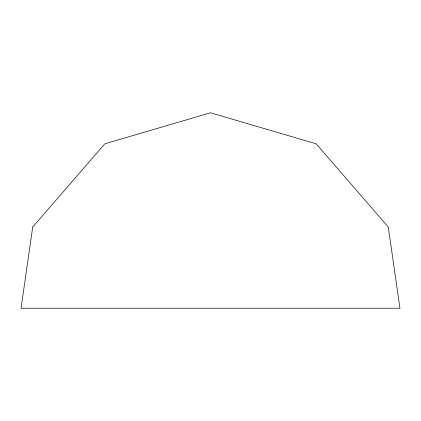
<?xml version="1.0" encoding="UTF-8"?>
<svg xmlns="http://www.w3.org/2000/svg" width="421" height="421" viewBox="0 0 421 421"><rect width="100%" height="100%" fill="white"/><g stroke="black" fill="none" stroke-linecap="round" stroke-linejoin="round"><path stroke-width="0.63" d="M32.722 227.03L21.05 308.219L399.95 308.219L388.278 227.03L316.16 143.808L210.5 112.781L104.84 143.808L32.722 227.03"/></g></svg>
